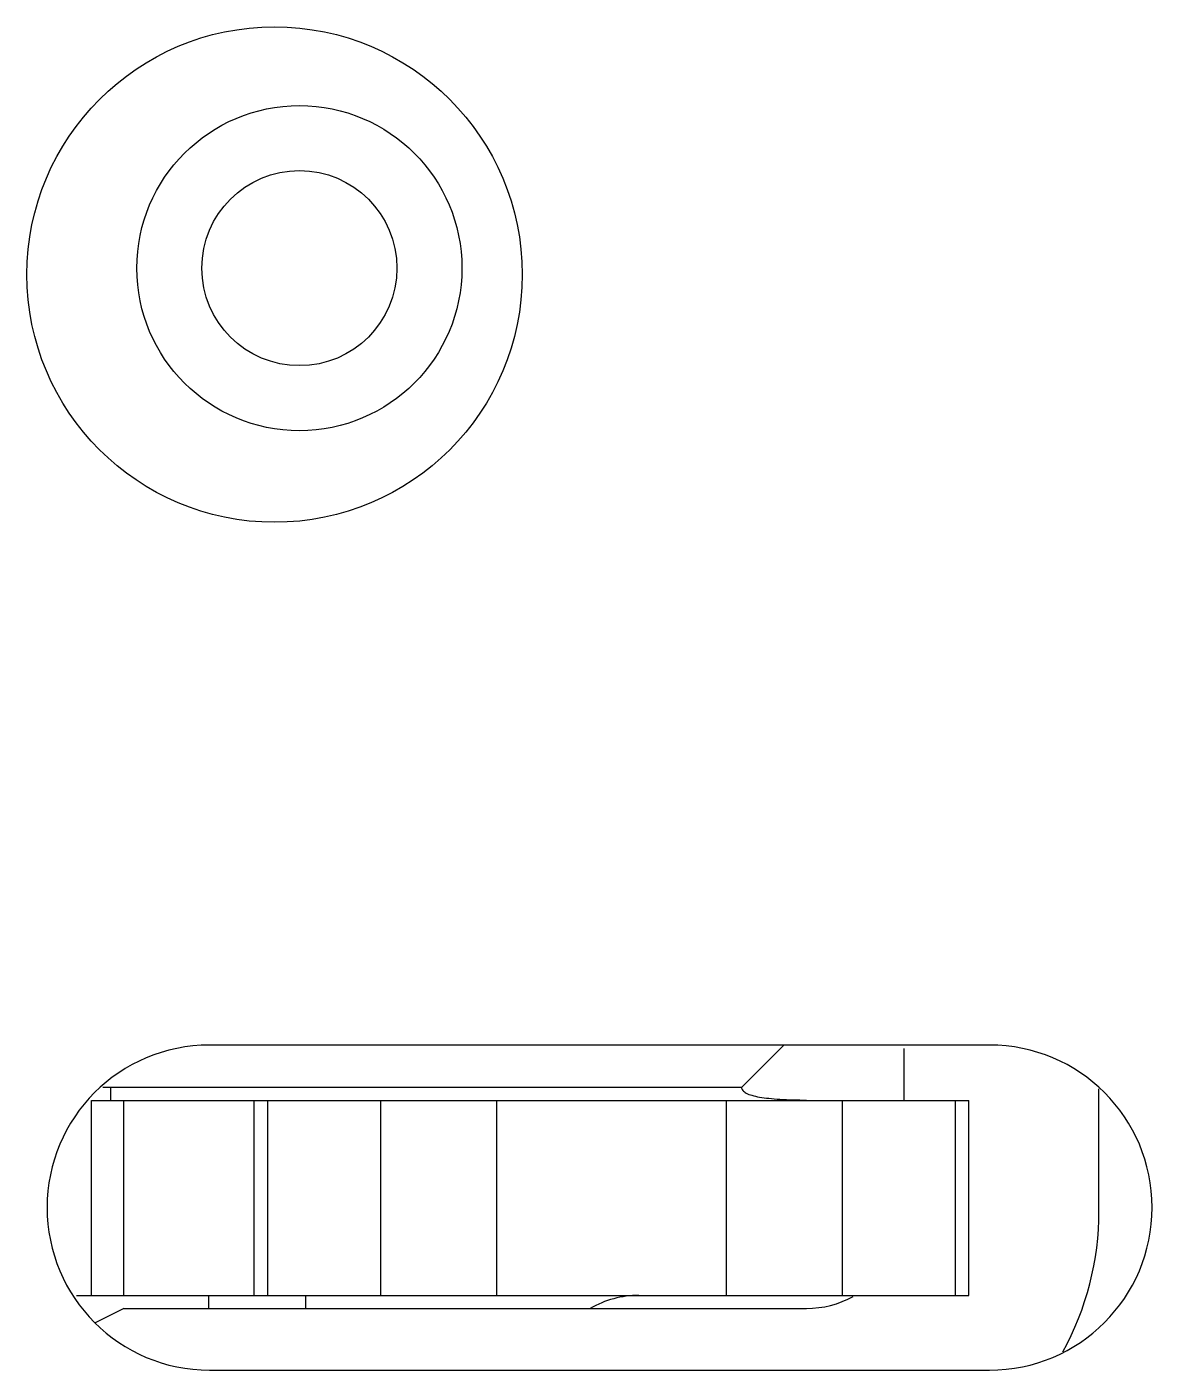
# Model space of a CAD drawing. Header units: millimetres. Extents: x 563 to 681, y 173 to 284.
# Drawn here: x 614.932 to 616.663, y 179.33 to 181.396 of the extents above; entities that cross this region are included whole.
import ezdxf

# ---------------------------------------------------------------- set-up
doc = ezdxf.new("R2010")
doc.units = ezdxf.units.MM
doc.header["$LTSCALE"] = 30.734
doc.layers.get('0').update_dxf_attribs({"linetype": 'CONTINUOUS'})

msp = doc.modelspace()

# ---------------------------------------------------------------- linework, layer by layer
at = {"linetype": 'Continuous'}
for p, q in [((616.4129, 179.8304), (615.213, 179.8304)), ((616.0312, 179.7653), (616.0963, 179.8304)), ((616.2812, 179.8253), (616.2812, 179.7453)), ((616.0312, 179.7653), (615.0488, 179.7653)), ((615.0613, 179.7453), (615.0613, 179.7653)), ((615.0312, 179.4453), (615.0312, 179.7453)), ((615.0312, 179.7453), (616.3812, 179.7453)), ((615.0812, 179.4453), (615.0812, 179.7453)), ((615.2812, 179.7453), (615.2812, 179.4453)), ((615.3024, 179.4453), (615.3024, 179.7453)), ((615.476, 179.7453), (615.476, 179.4453)), ((615.6549, 179.4453), (615.6549, 179.7453)), ((616.0076, 179.7453), (616.0076, 179.4453)), ((616.1865, 179.4453), (616.1865, 179.7453)), ((616.3601, 179.7453), (616.3601, 179.4453)), ((616.3812, 179.4453), (616.3812, 179.7453)), ((616.5812, 179.5753), (616.5812, 179.7628)), ((615.0082, 179.4453), (616.3812, 179.4453)), ((615.2112, 179.4453), (615.2112, 179.4253)), ((615.3612, 179.4253), (615.3612, 179.4453)), ((615.0812, 179.4253), (615.0369, 179.4032)), ((615.0812, 179.4253), (616.1312, 179.4253)), ((615.213, 179.3304), (616.4129, 179.3304))]:
    msp.add_line(p, q, dxfattribs=at)
for centre, radius in [((615.313, 181.0154), 0.381), ((615.3512, 181.0253), 0.25), ((615.3512, 181.0253), 0.15)]:
    msp.add_circle(centre, radius, dxfattribs=at)
for centre, radius, start, end in [((615.213, 179.5804), 0.25, 90, 270), ((616.4129, 179.5804), 0.25, 270, 90), ((616.1312, 179.5753), 0.45, 331.1668, 0), ((615.8734, 179.2953), 0.15, 90, 119.9041), ((616.1312, 179.5753), 0.15, 270, 298.7149)]:
    msp.add_arc(centre, radius, start, end, dxfattribs=at)
msp.add_open_spline([(616.0313, 179.7656), (616.0314, 179.7638), (616.0332, 179.7599), (616.0392, 179.7558), (616.0479, 179.7526), (616.0596, 179.7501), (616.074, 179.7482), (616.0981, 179.7464), (616.1176, 179.7459), (616.1312, 179.7457)], degree=3, knots=[0, 0, 0, 0, 0.049988, 0.114001, 0.200874, 0.31298, 0.450258, 0.611843, 1, 1, 1, 1], dxfattribs=at)

doc.saveas('drawing.dxf')
